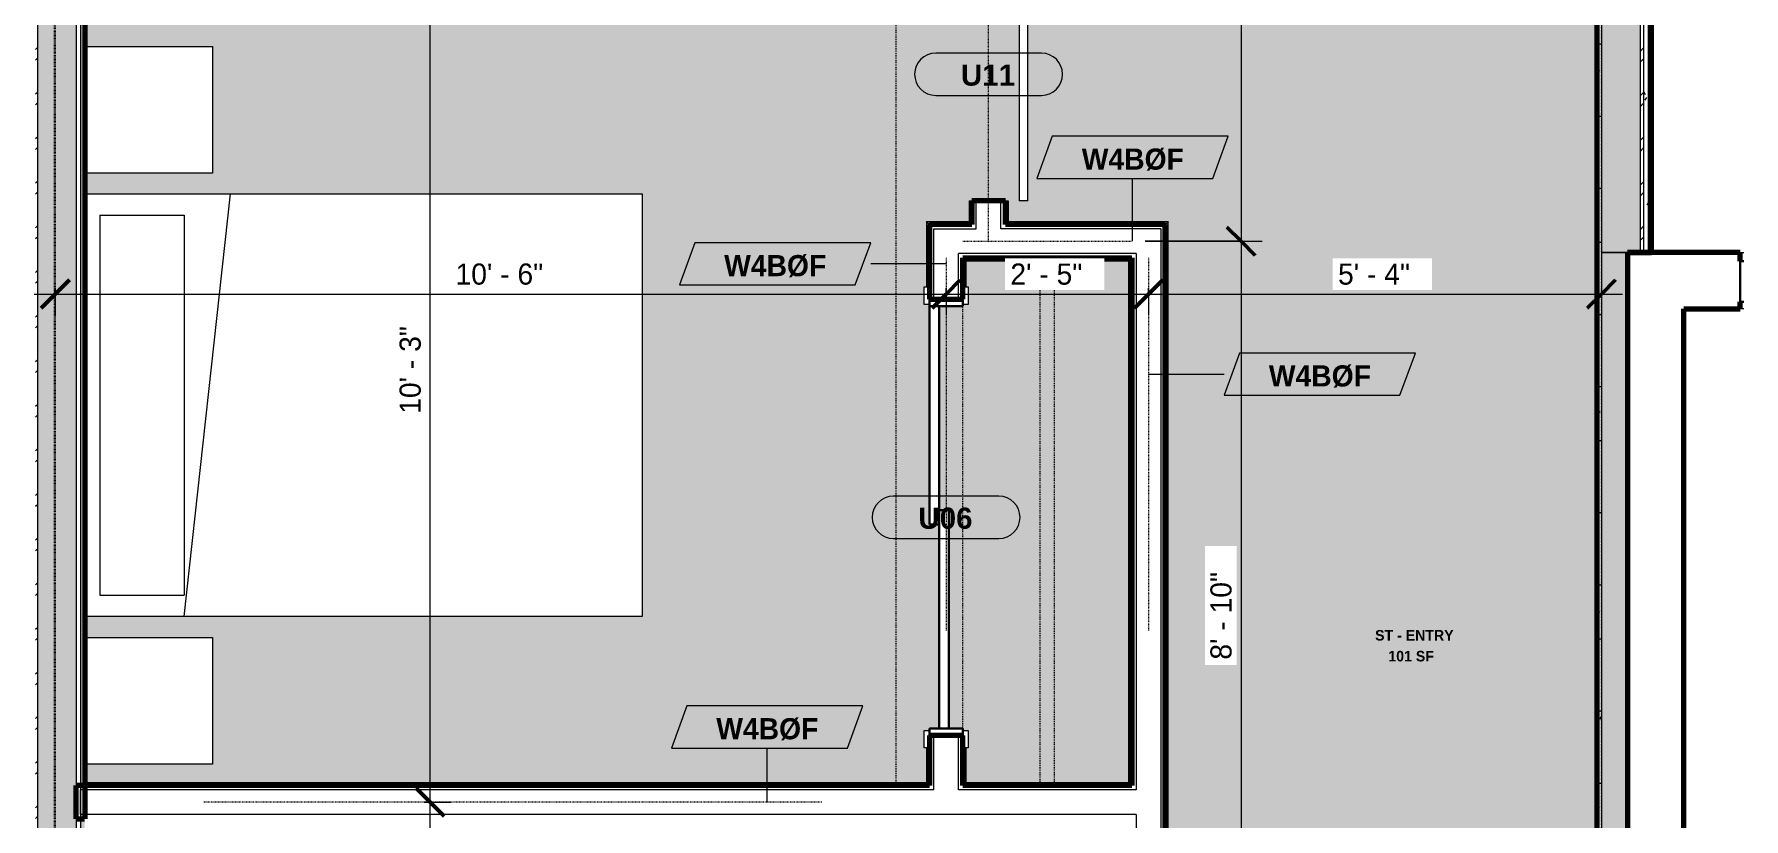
# Model space of a CAD drawing. Header units: inches. Extents: x -3857 to -1458, y -18 to 10849.
# Drawn here: x -3350.5 to -3107.7, y 10181.2 to 10292.6 of the extents above; entities that cross this region are included whole.
import ezdxf

# ---------------------------------------------------------------- set-up
doc = ezdxf.new("R2010")
doc.units = ezdxf.units.IN
doc.header["$MEASUREMENT"] = 0
doc.linetypes.add('Dash', pattern=[0.25, 0.125, -0.125])
doc.linetypes.add('Dash 3_32_', pattern=[0.1875, 0.09375, -0.09375])
for name, color, linetype, lineweight in [('0-5', 250, 'Continuous', 18), ('0-6', 130, 'Continuous', 5), ('A-ANNO-DIMS', 211, 'Continuous', 9), ('A-ANNO-DIMS-32', 211, 'Continuous', 9), ('A-AREA-IDEN', 2, 'Continuous', 9), ('A-DETL-1', 90, 'Dash 3_32_', 18), ('A-DOOR', 31, 'Continuous', 18), ('A-DOOR-3', 31, 'Continuous', 9), ('A-DOOR-4', 31, 'Continuous', 30), ('A-DOOR-5', 31, 'Continuous', 70), ('A-DOOR-FRAM-2', 10, 'Continuous', 30), ('A-DOOR-FRAM-3', 31, 'Continuous', 30), ('A-DOOR-IDEN', 31, 'Continuous', 9), ('A-WALL', 113, 'Continuous', 18), ('A-WALL-1', 113, 'Continuous', 70), ('A-WALL-3', 7, 'Continuous', 70), ('A-WALL-4', 250, 'Continuous', 18), ('A-WALL-IDEN', 211, 'Continuous', 9), ('A-WALL-PATT-1', 50, 'Continuous', 9), ('A-WALL-PATT-2', 8, 'Continuous', 9), ('A-WALL-PATT-3', 253, 'Continuous', 9), ('I-FURN', 30, 'Continuous', 9), ('I-FURN-HDLN', 30, 'Dash', 9), ('I-WALL-2', 7, 'Continuous', 70), ('Q-CASE', 31, 'Continuous', 9), ('Q-CASE-HDLN', 31, 'Dash', 9)]:
    doc.layers.add(name, color=color, linetype=linetype, lineweight=lineweight)
doc.layers.add('A-AREA-PATT-1', color=255, linetype='Continuous', lineweight=9, transparency=1)
doc.styles.add('Arial_B', font='arialbd.ttf', dxfattribs={"height": 3})
doc.styles.add('Century Gothic', font='ufonts.com_century-gothic.ttf', dxfattribs={"height": 3})
doc.styles.add('Century Gothic_B', font='GOTHICB.TTF', dxfattribs={"height": 3})
doc.styles.add('Century Gothic_B_1', font='GOTHICB.TTF', dxfattribs={"height": 1.5})
doc.dimstyles.new('OD_1__HACK', dxfattribs={"dimscale": 12, "dimtxt": 3.132505, "dimasz": 0.333333, "dimexe": 0.25, "dimexo": 0.166667, "dimgap": 0.041667, "dimtad": 1, "dimdec": 0, "dimzin": 3, "dimdsep": 46, "dimlunit": 4, "dimtxsty": 'Century Gothic', "dimblk1": 'OBLIQUE', "dimblk2": 'OBLIQUE', "dimsah": 1, "dimcen": 0.09, "dimdle": 0.25, "dimazin": 0, "dimtfac": 1, "dimtdec": 4, "dimtix": 1, "dimtmove": 0, "dimatfit": 3, "dimfxl": 1, "dimtvp": 1, "dimtfill": 1, "dimfrac": 2, "dimtolj": 1, "dimtzin": 0, "dimarcsym": 2})
pattern_1 = [(0, (0, 0), (10.24, 2.56), [0.422, -7.258, 0.422, -7.258, -40.96]), (0, (0, 0), (10.24, 2.56), [-15.36, 0.422, -14.938, 0.422, -7.258, -17.92]), (0, (0, 0), (10.24, 2.56), [-38.4, 0.422, -4.698, 0.422, -12.378]), (120, (3.84, 1.28), (-7.33702503, 7.58810013), [0.422, -7.258, 0.422, -7.258, -40.96]), (120, (3.84, 1.28), (-7.33702503, 7.58810013), [-15.36, 0.422, -14.938, 0.422, -7.258, -17.92]), (120, (3.84, 1.28), (-7.33702503, 7.58810013), [-38.4, 0.422, -4.698, 0.422, -12.378]), (240, (5.12, 6.4), (-2.90297497, -10.14810013), [0.422, -7.258, 0.422, -7.258, -40.96]), (240, (5.12, 6.4), (-2.90297497, -10.14810013), [-15.36, 0.422, -14.938, 0.422, -7.258, -17.92]), (240, (5.12, 6.4), (-2.90297497, -10.14810013), [-38.4, 0.422, -4.698, 0.422, -12.378])]
pattern_2 = [(161.57, (0.16, 0.16), (-1.279773737, -0.000426766), [0, -9.107, 1.011, 0]), (18.43, (-0.16, 0.16), (-1.279773737, 0.000426766), [0, -9.107, 1.011, 0]), (108.43, (0.16, 0.16), (0.639452382, -3.199964008), [3.035, -7.083]), (71.57, (-0.16, 0.16), (0.639452382, 3.199964008), [3.035, -7.083])]
pattern_3 = [(45, (0, 0), (-3.1678384, 3.1678384), []), (45, (0, 4.8), (-3.1678384, 3.1678384), [])]

# ---------------------------------------------------------------- blocks, each defined once
blk = doc.blocks.new('CTR - 1st Phase - Common Walls_rvt-3-1ST FLOOR - STUDIO B - ADA TYPE B')
at = {"layer": 'A-WALL-PATT-1'}
h = blk.add_hatch(dxfattribs=at)
h.set_pattern_fill('FP_1', color=256, style=0, pattern_type=2)
h.set_pattern_definition(pattern_1)
h.paths.add_polyline_path([(-2708.91, 10261.59), (-2708.91, 10381.16), (-2709.41, 10381.16), (-2709.41, 10261.59)], flags=0)
h = blk.add_hatch(dxfattribs=at)
h.set_pattern_fill('FP_1', color=256, style=0, pattern_type=2)
h.set_pattern_definition(pattern_1)
h.paths.add_polyline_path([(-2709.41, 10261.59), (-2709.41, 10380.66), (-2710.04, 10380.66), (-2710.04, 10261.59)], flags=0)
h = blk.add_hatch(dxfattribs=at)
h.set_pattern_fill('FP_1', color=256, style=0, pattern_type=2)
h.set_pattern_definition(pattern_1)
h.paths.add_polyline_path([(-2716.04, 10261.59), (-2716.04, 10374.04), (-2716.66, 10374.04), (-2716.66, 10261.59)], flags=0)
h = blk.add_hatch(dxfattribs=at)
h.set_pattern_fill('FP_1', color=256, style=0, pattern_type=2)
h.set_pattern_definition(pattern_1)
h.paths.add_polyline_path([(-2931.79, 10018.09), (-2931.27, 10018.09), (-2931.27, 10052.53), (-2931.9, 10052.53), (-2931.9, 10018.09)], flags=0)
h.paths.add_polyline_path([(-2931.27, 10059.78), (-2931.27, 10114.28), (-2931.38, 10114.28), (-2931.38, 10144.16), (-2931.27, 10144.16), (-2931.27, 10156.16), (-2931.38, 10156.16), (-2931.38, 10181.16), (-2931.27, 10181.16), (-2931.27, 10181.79), (-2931.9, 10181.79), (-2931.9, 10059.78)], flags=0)
h.paths.add_polyline_path([(-2931.9, 10185.29), (-2931.27, 10185.29), (-2931.27, 10373.41), (-2931.9, 10373.41), (-2931.9, 10190.13)], flags=0)
h = blk.add_hatch(dxfattribs=at)
h.set_pattern_fill('FP_1', color=256, style=0, pattern_type=2)
h.set_pattern_definition(pattern_1)
h.paths.add_polyline_path([(-2716.66, 10017.09), (-2716.04, 10017.09), (-2716.04, 10261.59), (-2716.66, 10261.59), (-2716.66, 10017.26)], flags=0)
at = {"layer": 'A-WALL-PATT-2'}
h = blk.add_hatch(dxfattribs=at)
h.set_pattern_fill('FP_2', color=256, style=0, pattern_type=2)
h.set_pattern_definition(pattern_3)
h.paths.add_polyline_path([(-2710.04, 10261.59), (-2710.04, 10380.04), (-2710.54, 10380.04), (-2710.54, 10261.59)], flags=0)
h = blk.add_hatch(dxfattribs=at)
h.set_pattern_fill('FP_2', color=256, style=0, pattern_type=2)
h.set_pattern_definition(pattern_3)
h.paths.add_polyline_path([(-2938.02, 10018.09), (-2938.02, 10374.04), (-2938.34, 10374.03), (-2938.34, 10018.09)], flags=0)
at = {"layer": 'A-WALL-PATT-3'}
h = blk.add_hatch(dxfattribs=at)
h.set_pattern_fill('FP_3', color=256, style=0, pattern_type=2)
h.set_pattern_definition(pattern_2)
h.paths.add_polyline_path([(-2710.54, 10261.59), (-2710.54, 10379.54), (-2716.04, 10379.54), (-2716.04, 10261.59), (-2712.29, 10261.59)], flags=0)
h = blk.add_hatch(dxfattribs=at)
h.set_pattern_fill('FP_3', color=256, style=0, pattern_type=2)
h.set_pattern_definition(pattern_2)
h.paths.add_polyline_path([(-2932.52, 10018.09), (-2932.52, 10374.04), (-2938.02, 10374.04), (-2938.02, 10018.09)], flags=0)
h = blk.add_hatch(dxfattribs=at)
h.set_pattern_fill('FP_3', color=256, style=0, pattern_type=2)
h.set_pattern_definition(pattern_2)
h.paths.add_polyline_path([(-2712.54, 10017.09), (-2712.54, 10261.59), (-2716.04, 10261.59), (-2716.04, 10017.09), (-2713.13, 10017.09)], flags=0)
at = {"layer": 'A-WALL-3'}
for p, q in [((-2716.66, 10261.59), (-2716.66, 10017.09)), ((-2712.29, 10017.09), (-2712.29, 10261.59))]:
    blk.add_line(p, q, dxfattribs=at)
at = {"layer": 'A-WALL-4'}
for p, q in [((-2710.54, 10379.54), (-2710.54, 10261.59)), ((-2710.04, 10380.04), (-2710.04, 10261.59)), ((-2709.41, 10380.66), (-2709.41, 10261.59)), ((-2716.04, 10374.04), (-2716.04, 10261.59)), ((-2938.02, 10018.09), (-2938.02, 10373.41)), ((-2932.52, 10018.09), (-2932.52, 10373.41)), ((-2931.9, 10018.09), (-2931.9, 10373.41)), ((-2716.04, 10261.59), (-2712.54, 10261.59)), ((-2712.54, 10261.59), (-2716.04, 10261.59)), ((-2716.04, 10261.59), (-2716.04, 10017.09)), ((-2712.54, 10261.59), (-2712.29, 10261.59)), ((-2712.29, 10261.59), (-2712.54, 10261.59)), ((-2712.54, 10261.59), (-2712.54, 10017.09))]:
    blk.add_line(p, q, dxfattribs=at)
at = {"layer": 'I-WALL-2'}
for p, q in [((-2708.91, 10261.59), (-2708.91, 10381.16)), ((-2931.27, 10181.16), (-2931.27, 10373.41)), ((-2716.66, 10373.41), (-2716.66, 10261.59)), ((-2712.29, 10261.59), (-2708.91, 10261.59))]:
    blk.add_line(p, q, dxfattribs=at)
blk = doc.blocks.new('HOLLOW METAL - STAIR DOOR 3-0 x 7-0-2453423-1ST FLOOR - STUDIO B - ADA TYPE B')
at = {"layer": 'A-DOOR-FRAM-2'}
for p, q in [((20, 3.25), (19.49, 3.25)), ((20, -2.5), (20, 3.25)), ((19.49, -2.5), (20, -2.5))]:
    blk.add_line(p, q, dxfattribs=at)
blk = doc.blocks.new('CTR - 1st Phase -Stairs _ Elevators_rvt-1-1ST FLOOR - STUDIO B - ADA TYPE B')
at = {"layer": 'A-WALL-3'}
for p, q in [((-2696.32, 10261.59), (-2712.32, 10261.59)), ((-2712.32, 10261.59), (-2712.32, 10253.59)), ((-2696.32, 10260.34), (-2696.32, 10261.59)), ((-2696.32, 10253.59), (-2696.32, 10254.59)), ((-2712.32, 10253.59), (-2712.32, 10013.59)), ((-2704.32, 10021.59), (-2704.32, 10253.59)), ((-2704.32, 10253.59), (-2696.32, 10253.59))]:
    blk.add_line(p, q, dxfattribs=at)
at = {"layer": 'A-WALL-4'}
for p, q in [((-2696.32, 10261.59), (-2695.81, 10261.59)), ((-2695.81, 10253.59), (-2696.32, 10253.59))]:
    blk.add_line(p, q, dxfattribs=at)
at = {"layer": '0-5', "rotation": 180}
blk.add_blockref('HOLLOW METAL - STAIR DOOR 3-0 x 7-0-2453423-1ST FLOOR - STUDIO B - ADA TYPE B', (-2676.32, 10257.84), dxfattribs=at)
blk = doc.blocks.new('Basic Wall _ INT - W4BØF - _5_8 GYP - 2X4 WOOD_BATT_ - 5_8 GYP_ - ___-2701714-1ST FLOOR - STUDIO B - ADA TYPE B')
at = {"layer": 'A-WALL'}
for p, q in [((-2800.53, 10304.91), (-2800.53, 10355.41)), ((-2800.24, 10355.41), (-2800.24, 10304.91)), ((-2800.61, 10304.91), (-2800.65, 10304.91)), ((-2800.53, 10304.91), (-2800.61, 10304.91)), ((-2800.24, 10304.91), (-2800.53, 10304.91)), ((-2800.65, 10268.91), (-2800.61, 10268.91)), ((-2800.61, 10268.91), (-2800.53, 10268.91)), ((-2800.53, 10265.57), (-2800.53, 10268.91)), ((-2800.53, 10268.91), (-2800.24, 10268.91)), ((-2800.24, 10268.91), (-2800.24, 10265.98))]:
    blk.add_line(p, q, dxfattribs=at)
blk = doc.blocks.new('Basic Wall _ INT - W4BØF - _5_8 GYP - 2X4 WOOD_BATT_ - 5_8 GYP_ - ___-2701713-1ST FLOOR - STUDIO B - ADA TYPE B')
at = {"layer": 'A-WALL'}
for p, q in [((-2805.81, 10356.04), (-2805.53, 10356.04)), ((-2805.81, 10356.04), (-2805.81, 10309.45)), ((-2805.53, 10356.04), (-2805.53, 10309.04)), ((-2805.53, 10356.04), (-2805.44, 10356.04)), ((-2805.44, 10356.04), (-2805.4, 10356.04)), ((-2805.81, 10268.91), (-2805.53, 10268.91)), ((-2805.81, 10268.91), (-2805.81, 10265.98)), ((-2805.53, 10268.91), (-2805.53, 10265.57)), ((-2805.53, 10268.91), (-2805.44, 10268.91)), ((-2805.44, 10268.91), (-2805.4, 10268.91))]:
    blk.add_line(p, q, dxfattribs=at)
blk = doc.blocks.new('Basic Wall _ INT - W4BØF - _5_8 GYP - 2X4 WOOD_BATT_ - 5_8 GYP_ - ___-2701718-1ST FLOOR - STUDIO B - ADA TYPE B')
at = {"layer": 'A-WALL'}
for p, q in [((-2811.85, 10265.98), (-2811.85, 10256.73)), ((-2811.56, 10265.69), (-2811.56, 10256.73)), ((-2811.85, 10191.23), (-2811.85, 10186.33)), ((-2811.56, 10191.23), (-2811.56, 10185.91))]:
    blk.add_line(p, q, dxfattribs=at)
at = {"layer": 'A-WALL', "flags": 128}
for points in [[(-2811.85, 10265.98), (-2811.73, 10265.86), (-2811.64, 10265.77), (-2811.58, 10265.71), (-2811.56, 10265.69)], [(-2811.56, 10265.69), (-2811.56, 10265.69), (-2811.55, 10265.68), (-2811.54, 10265.67), (-2811.52, 10265.65), (-2811.5, 10265.63), (-2811.48, 10265.61)]]:
    blk.add_lwpolyline(points, dxfattribs=at)
blk = doc.blocks.new('Basic Wall _ INT - W4BØF - _5_8 GYP - 2X4 WOOD_BATT_ - 5_8 GYP_ - ___-2701717-1ST FLOOR - STUDIO B - ADA TYPE B')
at = {"layer": 'A-WALL'}
for p, q in [((-2806.56, 10256.73), (-2806.56, 10260.69)), ((-2806.27, 10260.41), (-2806.27, 10256.73)), ((-2806.56, 10185.91), (-2806.56, 10191.23)), ((-2806.27, 10191.23), (-2806.27, 10186.33))]:
    blk.add_line(p, q, dxfattribs=at)
at = {"layer": 'A-WALL', "flags": 128}
for points in [[(-2806.64, 10260.78), (-2806.62, 10260.75), (-2806.6, 10260.74), (-2806.59, 10260.72), (-2806.57, 10260.7), (-2806.57, 10260.7), (-2806.56, 10260.69)], [(-2806.56, 10260.69), (-2806.54, 10260.67), (-2806.49, 10260.62), (-2806.39, 10260.52), (-2806.27, 10260.41)]]:
    blk.add_lwpolyline(points, dxfattribs=at)
blk = doc.blocks.new('SLIDING - FLUSH - 5-0 x 6-8-3203586-1ST FLOOR - STUDIO B - ADA TYPE B')
at = {"layer": 'A-DOOR-3'}
for p, q in [((-32.75, 3.25), (-30.25, 3.25)), ((-32.75, 2.5), (-32.75, 3.25)), ((-30.25, 2.5), (-32.75, 2.5)), ((-30.25, 3.25), (-30.25, 2.5)), ((30.25, 3.25), (32.75, 3.25)), ((30.25, 2.5), (30.25, 3.25)), ((32.75, 2.5), (30.25, 2.5)), ((32.75, 3.25), (32.75, 2.5)), ((-32.75, -2.25), (-30.25, -2.25)), ((-32.75, -3), (-32.75, -2.25)), ((-30.25, -2.25), (-30.25, -3)), ((30.25, -2.25), (32.75, -2.25)), ((30.25, -3), (30.25, -2.25)), ((32.75, -2.25), (32.75, -3)), ((-30.25, -3), (-32.75, -3)), ((32.75, -3), (30.25, -3))]:
    blk.add_line(p, q, dxfattribs=at)
at = {"layer": 'A-DOOR-4'}
for p, q in [((-1, -0.88), (-1, 0.5)), ((-1, 0.5), (30, 0.5)), ((30, 0.5), (30, -0.88)), ((-30, -2.25), (-30, -0.88)), ((-30, -0.88), (1, -0.88)), ((1, -2.25), (-30, -2.25)), ((30, -0.88), (-1, -0.88)), ((1, -0.88), (1, -2.25))]:
    blk.add_line(p, q, dxfattribs=at)
at = {"layer": 'A-DOOR-FRAM-3'}
for p, q in [((-31, -2.25), (-31, 2.5)), ((-31, 2.5), (-30, 2.5)), ((-30, 2.5), (-30, -2.25)), ((30, 2.5), (31, 2.5)), ((30, -2.25), (30, 2.5)), ((31, 2.5), (31, -2.25)), ((-30, -2.25), (-31, -2.25)), ((31, -2.25), (30, -2.25))]:
    blk.add_line(p, q, dxfattribs=at)
blk = doc.blocks.new('Basic Wall _ INT - W4BØF - _5_8 GYP - 2X4 WOOD_BATT_ - 5_8 GYP_ - ___-2701720-1ST FLOOR - STUDIO B - ADA TYPE B')
at = {"layer": 'A-WALL'}
for p, q in [((-2931.27, 10186.33), (-2811.85, 10186.33)), ((-2811.44, 10186.04), (-2931.27, 10186.04)), ((-2782.69, 10186.04), (-2806.69, 10186.04)), ((-2806.27, 10186.33), (-2783.1, 10186.33))]:
    blk.add_line(p, q, dxfattribs=at)
blk = doc.blocks.new('Basic Wall _ INT - W4BØF - _5_8 GYP - 2X4 WOOD_BATT_ - 5_8 GYP_ - ___-2701722-1ST FLOOR - STUDIO B - ADA TYPE B')
at = {"layer": 'A-WALL'}
for p, q in [((-2777.81, 10157.16), (-2777.81, 10265.69)), ((-2777.52, 10157.16), (-2777.52, 10265.98)), ((-2777.89, 10157.16), (-2777.94, 10157.16)), ((-2777.81, 10157.16), (-2777.89, 10157.16)), ((-2777.52, 10157.16), (-2777.81, 10157.16))]:
    blk.add_line(p, q, dxfattribs=at)
at = {"layer": 'A-WALL', "flags": 128}
for points in [[(-2777.89, 10265.61), (-2777.87, 10265.63), (-2777.85, 10265.65), (-2777.84, 10265.67), (-2777.82, 10265.68), (-2777.82, 10265.69), (-2777.81, 10265.69)], [(-2777.81, 10265.69), (-2777.79, 10265.71), (-2777.74, 10265.77), (-2777.64, 10265.86), (-2777.52, 10265.98)]]:
    blk.add_lwpolyline(points, dxfattribs=at)
blk = doc.blocks.new('Basic Wall _ INT - W4BØF - _5_8 GYP - 2X4 WOOD_BATT_ - 5_8 GYP_ - ___-2701721-1ST FLOOR - STUDIO B - ADA TYPE B')
at = {"layer": 'A-WALL'}
for p, q in [((-2783.1, 10186.33), (-2783.1, 10260.41)), ((-2782.81, 10260.69), (-2782.81, 10185.91))]:
    blk.add_line(p, q, dxfattribs=at)
at = {"layer": 'A-WALL', "flags": 128}
for points in [[(-2783.1, 10260.41), (-2782.98, 10260.52), (-2782.89, 10260.62), (-2782.83, 10260.67), (-2782.81, 10260.69)], [(-2782.81, 10260.69), (-2782.81, 10260.7), (-2782.8, 10260.7), (-2782.79, 10260.72), (-2782.77, 10260.74), (-2782.75, 10260.75), (-2782.73, 10260.78)]]:
    blk.add_lwpolyline(points, dxfattribs=at)
blk = doc.blocks.new('Basic Wall _ INT - W4BØF - _5_8 GYP - 2X4 WOOD_BATT_ - 5_8 GYP_ - ___-2701724-1ST FLOOR - STUDIO B - ADA TYPE B')
at = {"layer": 'A-WALL'}
for p, q in [((-2806.56, 10260.69), (-2782.81, 10260.69)), ((-2806.27, 10260.41), (-2783.1, 10260.41))]:
    blk.add_line(p, q, dxfattribs=at)
at = {"layer": 'A-WALL', "flags": 128}
for points in [[(-2806.56, 10260.69), (-2806.57, 10260.7), (-2806.57, 10260.7), (-2806.59, 10260.72), (-2806.6, 10260.74), (-2806.62, 10260.75), (-2806.64, 10260.78)], [(-2806.27, 10260.41), (-2806.39, 10260.52), (-2806.49, 10260.62), (-2806.54, 10260.67), (-2806.56, 10260.69)], [(-2782.81, 10260.69), (-2782.83, 10260.67), (-2782.89, 10260.62), (-2782.98, 10260.52), (-2783.1, 10260.41)], [(-2782.73, 10260.78), (-2782.75, 10260.75), (-2782.77, 10260.74), (-2782.79, 10260.72), (-2782.8, 10260.7), (-2782.81, 10260.7), (-2782.81, 10260.69)]]:
    blk.add_lwpolyline(points, dxfattribs=at)
blk = doc.blocks.new('Basic Wall _ INT - W4BØF - _5_8 GYP - 2X4 WOOD_BATT_ - 5_8 GYP_ - ___-2701723-1ST FLOOR - STUDIO B - ADA TYPE B')
at = {"layer": 'A-WALL'}
for p, q in [((-2811.85, 10265.98), (-2805.81, 10265.98)), ((-2805.4, 10265.69), (-2811.56, 10265.69)), ((-2777.81, 10265.69), (-2800.65, 10265.69)), ((-2800.24, 10265.98), (-2777.52, 10265.98))]:
    blk.add_line(p, q, dxfattribs=at)
at = {"layer": 'A-WALL', "flags": 128}
for points in [[(-2811.56, 10265.69), (-2811.58, 10265.71), (-2811.64, 10265.77), (-2811.73, 10265.86), (-2811.85, 10265.98)], [(-2811.48, 10265.61), (-2811.5, 10265.63), (-2811.52, 10265.65), (-2811.54, 10265.67), (-2811.55, 10265.68), (-2811.56, 10265.69), (-2811.56, 10265.69)], [(-2777.81, 10265.69), (-2777.82, 10265.69), (-2777.82, 10265.68), (-2777.84, 10265.67), (-2777.85, 10265.65), (-2777.87, 10265.63), (-2777.89, 10265.61)], [(-2777.52, 10265.98), (-2777.64, 10265.86), (-2777.74, 10265.77), (-2777.79, 10265.71), (-2777.81, 10265.69)]]:
    blk.add_lwpolyline(points, dxfattribs=at)
blk = doc.blocks.new('BARN - FLUSH - 3-0 x 7-0 BARN DOOR-3238941-1ST FLOOR - STUDIO B - ADA TYPE B')
at = {"layer": 'A-DOOR'}
for p, q in [((18, 5.57), (-60, 5.57)), ((-60, 4.95), (-60, 5.57)), ((-60, 4.32), (-60, 4.95)), ((-56, 6), (-54.5, 6)), ((-56, 6), (-56, 5.67)), ((-56, 5.67), (-54.5, 5.67)), ((-54.5, 5.67), (-54.5, 6)), ((-23.5, 6), (-22, 6)), ((-23.5, 5.67), (-23.5, 6)), ((-23.5, 5.67), (-22, 5.67)), ((-22, 6), (-22, 5.67)), ((18, 5.57), (18, 4.95)), ((18, 4.95), (18, 4.32)), ((-60, 4.32), (18, 4.32)), ((-52, 4.07), (-26, 4.07))]:
    blk.add_line(p, q, dxfattribs=at)
at = {"layer": 'A-DOOR-5'}
for p, q in [((-57, 5.82), (-56, 5.82)), ((-57, 5.57), (-57, 5.82)), ((-54.5, 5.82), (-23.5, 5.82)), ((-22, 5.82), (-21, 5.82)), ((-21, 5.82), (-21, 5.57)), ((-57, 4.07), (-57, 4.32)), ((-52, 4.07), (-57, 4.07)), ((-52, 4.33), (-52, 4.07)), ((-26, 4.07), (-26, 4.32)), ((-21, 4.07), (-26, 4.07)), ((-21, 4.32), (-21, 4.07))]:
    blk.add_line(p, q, dxfattribs=at)
blk = doc.blocks.new('OD_CW_Closet - OD_CW_Closet-2480202-1ST FLOOR - STUDIO B - ADA TYPE B')
at = {"layer": 'Q-CASE-HDLN'}
for p, q in [((0.74, -24), (0.74, 0)), ((0.74, 0), (75.64, 0)), ((75.64, 0), (75.64, -24)), ((0.74, -11), (75.64, -11)), ((0.74, -13), (75.64, -13)), ((75.64, -24), (0.74, -24))]:
    blk.add_line(p, q, dxfattribs=at)
blk = doc.blocks.new('Bed-Standard - Queen 60_ x 79_-1433484-1ST FLOOR - STUDIO B - ADA TYPE B')
at = {"layer": 'I-FURN'}
for p, q in [((-19.31, 41.3), (40.69, 41.3)), ((-19.31, -37.7), (-19.31, 41.3)), ((40.69, 41.3), (40.69, -37.7)), ((40.69, -23.7), (-19.31, -17.13)), ((-16.31, -23.7), (37.69, -23.7)), ((-16.31, -35.7), (-16.31, -23.7)), ((37.69, -35.7), (37.69, -23.7)), ((-16.31, -35.7), (37.69, -35.7)), ((40.69, -37.7), (-19.31, -37.7))]:
    blk.add_line(p, q, dxfattribs=at)
at = {"layer": 'I-FURN-HDLN'}
for p, q in [((-55.31, 77.3), (64.69, 77.3)), ((-55.31, 9.32), (-55.31, 77.3))]:
    blk.add_line(p, q, dxfattribs=at)
blk = doc.blocks.new('Table-Night Stand - 18_ x 18_ x 24_-1372838-1ST FLOOR - STUDIO B - ADA TYPE B')
at = {"layer": 'I-FURN'}
for p, q in [((0.15, 0), (18.15, 0)), ((0.15, -18), (0.15, 0)), ((18.15, 0), (18.15, -18)), ((18.15, -18), (0.15, -18))]:
    blk.add_line(p, q, dxfattribs=at)
blk = doc.blocks.new('DIMBLOCK43-1ST FLOOR - STUDIO B - ADA TYPE B')
at = {"layer": 'A-ANNO-DIMS-32'}
for p, q in [((-3179.12, 10359.04), (-3179.12, 10263.19)), ((-3178.3, 10356.04), (-3182.12, 10356.04)), ((-3179.12, 10356.04), (-3178.3, 10356.04)), ((-3192.74, 10263.19), (-3176.12, 10263.19)), ((-3179.12, 10263.19), (-3192.74, 10263.19))]:
    blk.add_line(p, q, dxfattribs=at)
at = {"layer": 'A-ANNO-DIMS-32', "lineweight": 50}
for p, q in [((-3179.12, 10356.04), (-3181.12, 10358.04)), ((-3179.12, 10356.04), (-3177.12, 10354.04)), ((-3179.12, 10263.19), (-3181.12, 10265.19)), ((-3179.12, 10263.19), (-3177.12, 10261.19))]:
    blk.add_line(p, q, dxfattribs=at)
at = {"layer": 'A-ANNO-DIMS-32', "color": 0, "insert": (-3183.47, 10304.37), "char_height": 3, "width": 12.5897, "attachment_point": 1, "rotation": 90, "line_spacing_factor": 0.984502, "style": 'Century Gothic', "bg_fill": 3, "box_fill_scale": 1.25, "bg_fill_color": 256, "bg_fill_true_color": 13158600, "bg_fill_transparency": 0}
blk.add_mtext('7\' - 9"', dxfattribs=at)
blk = doc.blocks.new('_Oblique')
at = {"color": 0, "linetype": 'ByBlock', "lineweight": -2}
blk.add_line((-0.5, -0.5), (0.5, 0.5), dxfattribs=at)
blk = doc.blocks.new('DIMBLOCK44-1ST FLOOR - STUDIO B - ADA TYPE B')
at = {"layer": 'A-ANNO-DIMS-32', "lineweight": 50}
for p, q in [((-3179.12, 10263.19), (-3181.12, 10265.19)), ((-3179.12, 10263.19), (-3177.12, 10261.19)), ((-3179.12, 10157.16), (-3181.12, 10159.16)), ((-3179.12, 10157.16), (-3177.12, 10155.16))]:
    blk.add_line(p, q, dxfattribs=at)
at = {"layer": 'A-ANNO-DIMS-32'}
for p, q in [((-3192.74, 10263.19), (-3176.12, 10263.19)), ((-3179.12, 10263.19), (-3192.74, 10263.19)), ((-3179.12, 10263.19), (-3179.12, 10157.16)), ((-3196.24, 10157.16), (-3176.12, 10157.16)), ((-3179.12, 10157.16), (-3196.24, 10157.16))]:
    blk.add_line(p, q, dxfattribs=at)
at = {"layer": 'A-ANNO-DIMS-32', "color": 0, "insert": (-3183.47, 10203.77), "char_height": 3, "width": 15.394, "attachment_point": 1, "rotation": 90, "line_spacing_factor": 0.984502, "style": 'Century Gothic', "bg_fill": 3, "box_fill_scale": 1.25, "bg_fill_color": 256, "bg_fill_true_color": 13158600, "bg_fill_transparency": 0}
blk.add_mtext('8\' - 10"', dxfattribs=at)
blk = doc.blocks.new('DIMBLOCK55-1ST FLOOR - STUDIO B - ADA TYPE B')
at = {"layer": 'A-ANNO-DIMS-32', "lineweight": 50}
for p, q in [((-3294.24, 10183.54), (-3296.24, 10185.54)), ((-3294.24, 10183.54), (-3292.24, 10181.54)), ((-3294.24, 10157.16), (-3296.24, 10159.16)), ((-3294.24, 10157.16), (-3292.24, 10155.16))]:
    blk.add_line(p, q, dxfattribs=at)
at = {"layer": 'A-ANNO-DIMS-32'}
for p, q in [((-3295.07, 10183.54), (-3291.24, 10183.54)), ((-3294.24, 10183.54), (-3295.07, 10183.54)), ((-3294.24, 10157.16), (-3294.24, 10183.54)), ((-3295.07, 10157.16), (-3291.24, 10157.16)), ((-3294.24, 10157.16), (-3295.07, 10157.16))]:
    blk.add_line(p, q, dxfattribs=at)
at = {"layer": 'A-ANNO-DIMS-32', "color": 0, "insert": (-3298.58, 10165.11), "char_height": 3, "width": 12.5897, "attachment_point": 1, "rotation": 90, "line_spacing_factor": 0.984502, "style": 'Century Gothic', "bg_fill": 3, "box_fill_scale": 1.25, "bg_fill_color": 256, "bg_fill_true_color": 13158600, "bg_fill_transparency": 0}
blk.add_mtext('2\' - 2"', dxfattribs=at)
blk = doc.blocks.new('DIMBLOCK56-1ST FLOOR - STUDIO B - ADA TYPE B')
at = {"layer": 'A-ANNO-DIMS-32', "lineweight": 50}
for p, q in [((-3294.24, 10306.66), (-3296.24, 10308.66)), ((-3294.24, 10306.66), (-3292.24, 10304.66)), ((-3294.24, 10183.54), (-3296.24, 10185.54)), ((-3294.24, 10183.54), (-3292.24, 10181.54))]:
    blk.add_line(p, q, dxfattribs=at)
at = {"layer": 'A-ANNO-DIMS-32'}
for p, q in [((-3295.07, 10306.66), (-3291.24, 10306.66)), ((-3294.24, 10306.66), (-3295.07, 10306.66)), ((-3294.24, 10183.54), (-3294.24, 10306.66)), ((-3295.07, 10183.54), (-3291.24, 10183.54)), ((-3294.24, 10183.54), (-3295.07, 10183.54))]:
    blk.add_line(p, q, dxfattribs=at)
at = {"layer": 'A-ANNO-DIMS-32', "color": 0, "insert": (-3298.58, 10238.69), "char_height": 3, "width": 15.394, "attachment_point": 1, "rotation": 90, "line_spacing_factor": 0.984502, "style": 'Century Gothic', "bg_fill": 3, "box_fill_scale": 1.25, "bg_fill_color": 256, "bg_fill_true_color": 13158600, "bg_fill_transparency": 0}
blk.add_mtext('10\' - 3"', dxfattribs=at)
blk = doc.blocks.new('DIMBLOCK59-1ST FLOOR - STUDIO B - ADA TYPE B')
at = {"layer": 'A-ANNO-DIMS-32', "lineweight": 50}
for p, q in [((-3347.46, 10255.69), (-3345.46, 10257.69)), ((-3220.99, 10255.69), (-3218.99, 10257.69)), ((-3347.46, 10255.69), (-3349.46, 10253.69)), ((-3220.99, 10255.69), (-3222.99, 10253.69))]:
    blk.add_line(p, q, dxfattribs=at)
at = {"layer": 'A-ANNO-DIMS-32'}
for p, q in [((-3350.46, 10255.69), (-3220.99, 10255.69)), ((-3347.46, 10256.52), (-3347.46, 10252.69)), ((-3347.46, 10255.69), (-3347.46, 10256.52)), ((-3220.99, 10256.52), (-3220.99, 10252.69)), ((-3220.99, 10255.69), (-3220.99, 10256.52))]:
    blk.add_line(p, q, dxfattribs=at)
at = {"layer": 'A-ANNO-DIMS-32', "color": 0, "insert": (-3290.64, 10260.03), "char_height": 3, "width": 15.394, "attachment_point": 1, "line_spacing_factor": 0.984502, "style": 'Century Gothic', "bg_fill": 3, "box_fill_scale": 1.25, "bg_fill_color": 256, "bg_fill_true_color": 13158600, "bg_fill_transparency": 0}
blk.add_mtext('10\' - 6"', dxfattribs=at)
blk = doc.blocks.new('DIMBLOCK60-1ST FLOOR - STUDIO B - ADA TYPE B')
at = {"layer": 'A-ANNO-DIMS-32', "lineweight": 50}
for p, q in [((-3220.99, 10255.69), (-3218.99, 10257.69)), ((-3192.24, 10255.69), (-3190.24, 10257.69)), ((-3220.99, 10255.69), (-3222.99, 10253.69)), ((-3192.24, 10255.69), (-3194.24, 10253.69))]:
    blk.add_line(p, q, dxfattribs=at)
at = {"layer": 'A-ANNO-DIMS-32'}
for p, q in [((-3220.99, 10256.52), (-3220.99, 10252.69)), ((-3220.99, 10255.69), (-3220.99, 10256.52)), ((-3220.99, 10255.69), (-3192.24, 10255.69)), ((-3192.24, 10256.52), (-3192.24, 10252.69)), ((-3192.24, 10255.69), (-3192.24, 10256.52))]:
    blk.add_line(p, q, dxfattribs=at)
at = {"layer": 'A-ANNO-DIMS-32', "color": 0, "insert": (-3211.87, 10260.03), "char_height": 3, "width": 12.5897, "attachment_point": 1, "line_spacing_factor": 0.984502, "style": 'Century Gothic', "bg_fill": 3, "box_fill_scale": 1.25, "bg_fill_color": 256, "bg_fill_true_color": 13158600, "bg_fill_transparency": 0}
blk.add_mtext('2\' - 5"', dxfattribs=at)
blk = doc.blocks.new('DIMBLOCK61-1ST FLOOR - STUDIO B - ADA TYPE B')
at = {"layer": 'A-ANNO-DIMS-32', "lineweight": 50}
for p, q in [((-3192.24, 10255.69), (-3190.24, 10257.69)), ((-3127.97, 10255.69), (-3125.97, 10257.69)), ((-3192.24, 10255.69), (-3194.24, 10253.69)), ((-3127.97, 10255.69), (-3129.97, 10253.69))]:
    blk.add_line(p, q, dxfattribs=at)
at = {"layer": 'A-ANNO-DIMS-32'}
for p, q in [((-3192.24, 10256.52), (-3192.24, 10252.69)), ((-3192.24, 10255.69), (-3192.24, 10256.52)), ((-3192.24, 10255.69), (-3124.97, 10255.69)), ((-3127.97, 10256.52), (-3127.97, 10252.69)), ((-3127.97, 10255.69), (-3127.97, 10256.52))]:
    blk.add_line(p, q, dxfattribs=at)
at = {"layer": 'A-ANNO-DIMS-32', "color": 0, "insert": (-3165.35, 10260.03), "char_height": 3, "width": 12.5897, "attachment_point": 1, "line_spacing_factor": 0.984502, "style": 'Century Gothic', "bg_fill": 3, "box_fill_scale": 1.25, "bg_fill_color": 256, "bg_fill_true_color": 13158600, "bg_fill_transparency": 0}
blk.add_mtext('5\' - 4"', dxfattribs=at)
blk = doc.blocks.new('Door Tag - Type Mark-2601225-1ST FLOOR - STUDIO B - ADA TYPE B')
at = {"layer": 'A-DOOR-IDEN'}
for p, q in [((0.234375, 0.09375), (-0.234375, 0.09375)), ((-0.234375, -0.09375), (0.234375, -0.09375))]:
    blk.add_line(p, q, dxfattribs=at)
for centre, start, end in [((-0.234375, 0), 90, 270), ((0.234375, 0), 270, 90)]:
    blk.add_arc(centre, 0.09375, start, end, dxfattribs=at)
blk = doc.blocks.new('Wall Tag - ONE-2663183-1ST FLOOR - STUDIO B - ADA TYPE B')
at = {"layer": 'A-WALL-IDEN'}
for p, q in [((-0.3561, 0.0937), (-0.4244, -0.0937)), ((0.4244, 0.0937), (-0.3561, 0.0937)), ((0.3561, -0.0937), (0.4244, 0.0937)), ((-0.4244, -0.0937), (0.3561, -0.0937))]:
    blk.add_line(p, q, dxfattribs=at)

msp = doc.modelspace()

# ---------------------------------------------------------------- hatches: boundary and pattern name
at = {"layer": 'A-AREA-PATT-1'}
h = msp.add_hatch(color=256, dxfattribs=at)
h.paths.add_polyline_path([(-3187.13, 10157.16), (-3128.59, 10157.16), (-3128.59, 10373.41), (-3144.48, 10373.41), (-3144.48, 10355.41), (-3155.13, 10355.41), (-3155.13, 10357.35), (-3155.76, 10357.35), (-3155.76, 10359.29), (-3190.51, 10359.29), (-3190.51, 10357.35), (-3191.13, 10357.35), (-3191.13, 10355.41), (-3212.17, 10355.41), (-3212.17, 10304.91), (-3214.96, 10304.91), (-3214.96, 10268.91), (-3212.17, 10268.91), (-3212.17, 10265.98), (-3189.46, 10265.98), (-3189.46, 10157.16)], flags=0)
h.paths.add_polyline_path([(-3209.41, 10268.91), (-3210.63, 10268.91), (-3210.63, 10307.91), (-3210.88, 10307.91), (-3210.88, 10343.91), (-3210.63, 10343.91), (-3210.63, 10346.91), (-3209.38, 10346.91), (-3209.38, 10343.91), (-3209.13, 10343.91), (-3209.13, 10342.91), (-3208.96, 10342.91), (-3208.96, 10341.41), (-3209.13, 10341.41), (-3209.13, 10310.41), (-3208.96, 10310.41), (-3208.96, 10308.91), (-3209.13, 10308.91), (-3209.13, 10307.91), (-3209.38, 10307.91), (-3209.38, 10268.91)], flags=0)
h.paths.add_polyline_path([(-3155.13, 10319.41), (-3156.88, 10319.41), (-3156.88, 10355.41), (-3155.13, 10355.41), (-3155.13, 10343.58)], flags=0)
h = msp.add_hatch(color=256, dxfattribs=at)
h.paths.add_polyline_path([(-3343.21, 10186.33), (-3223.78, 10186.33), (-3223.78, 10191.23), (-3224.12, 10191.23), (-3224.12, 10193.73), (-3223.37, 10193.73), (-3223.37, 10193.98), (-3221.99, 10193.98), (-3221.99, 10222.98), (-3223.37, 10222.98), (-3223.37, 10254.23), (-3224.12, 10254.23), (-3224.12, 10256.73), (-3223.78, 10256.73), (-3223.78, 10265.98), (-3217.75, 10265.98), (-3217.75, 10268.91), (-3214.96, 10268.91), (-3214.96, 10304.91), (-3217.33, 10304.91), (-3217.33, 10303.88), (-3226.13, 10303.88), (-3226.13, 10306.66), (-3296.13, 10306.66), (-3296.13, 10305.16), (-3260.13, 10305.16), (-3260.13, 10303.88), (-3343.21, 10303.88), (-3343.21, 10190.13)], flags=0)
h.paths.add_polyline_path([(-3342.69, 10188.91), (-3343.16, 10188.91), (-3343.16, 10206.91), (-3325.16, 10206.91), (-3325.16, 10188.91), (-3338.92, 10188.91)], flags=0)
h.paths.add_polyline_path([(-3275.85, 10209.91), (-3343.16, 10209.91), (-3343.16, 10269.91), (-3264.16, 10269.91), (-3264.16, 10209.91)], flags=0)
h.paths.add_polyline_path([(-3220.99, 10224.98), (-3220.99, 10253.98), (-3221.99, 10253.98), (-3221.99, 10224.98)], flags=0)
h.paths.add_polyline_path([(-3325.16, 10272.85), (-3343.16, 10272.85), (-3343.16, 10290.85), (-3325.16, 10290.85), (-3325.16, 10274.42)], flags=0)
msp.add_hatch(color=256, dxfattribs=at).paths.add_polyline_path([(-3218.21, 10186.33), (-3195.03, 10186.33), (-3195.03, 10260.41), (-3218.21, 10260.41), (-3218.21, 10256.73), (-3217.87, 10256.73), (-3217.87, 10254.23), (-3218.62, 10254.23), (-3218.62, 10253.98), (-3220.99, 10253.98), (-3220.99, 10224.98), (-3220.62, 10224.98), (-3220.62, 10193.98), (-3218.62, 10193.98), (-3218.62, 10193.73), (-3217.87, 10193.73), (-3217.87, 10191.23), (-3218.21, 10191.23), (-3218.21, 10186.64)], flags=0)

# ---------------------------------------------------------------- linework, layer by layer
at = {"layer": 'A-DETL-1'}
for p, q in [((-3127.97, 10017.09), (-3127.97, 10376.79)), ((-3347.61, 10374.04), (-3347.61, 10017.09)), ((-3347.46, 10374.04), (-3347.46, 10017.09)), ((-3214.96, 10263.19), (-3214.96, 10352.19)), ((-3218.62, 10263.19), (-3194.74, 10263.19)), ((-3220.99, 10260.82), (-3220.99, 10207.82)), ((-3192.24, 10260.82), (-3192.24, 10207.82)), ((-3238.65, 10183.54), (-3326.37, 10183.54))]:
    msp.add_line(p, q, dxfattribs=at)
at = {"layer": 'A-WALL'}
for p, q in [((-3216.71, 10264.94), (-3216.71, 10268.91)), ((-3213.21, 10264.94), (-3213.21, 10268.91)), ((-3222.74, 10254.98), (-3222.74, 10264.94)), ((-3222.74, 10264.94), (-3216.71, 10264.94)), ((-3190.49, 10264.94), (-3213.21, 10264.94)), ((-3190.49, 10264.94), (-3190.49, 10157.79)), ((-3219.24, 10254.98), (-3219.24, 10261.44)), ((-3193.99, 10261.44), (-3219.24, 10261.44)), ((-3193.99, 10261.44), (-3193.99, 10185.29)), ((-3222.74, 10185.29), (-3222.74, 10192.98)), ((-3219.24, 10185.29), (-3219.24, 10192.98)), ((-3343.93, 10185.29), (-3343.93, 10181.79)), ((-3222.74, 10185.29), (-3343.93, 10185.29)), ((-3193.99, 10185.29), (-3219.24, 10185.29)), ((-3193.99, 10181.79), (-3343.93, 10181.79)), ((-3193.99, 10181.79), (-3193.99, 10157.79))]:
    msp.add_line(p, q, dxfattribs=at)
at = {"layer": 'A-WALL-1'}
for p, q in [((-3217.33, 10268.91), (-3217.33, 10265.57)), ((-3212.58, 10268.91), (-3217.33, 10268.91)), ((-3212.58, 10265.57), (-3212.58, 10268.91)), ((-3223.37, 10265.57), (-3223.37, 10254.98)), ((-3217.33, 10265.57), (-3223.37, 10265.57)), ((-3189.87, 10265.57), (-3212.58, 10265.57)), ((-3189.87, 10157.16), (-3189.87, 10265.57)), ((-3218.62, 10254.98), (-3218.62, 10260.82)), ((-3218.62, 10260.82), (-3194.62, 10260.82)), ((-3194.62, 10260.82), (-3194.62, 10185.91)), ((-3223.37, 10254.98), (-3218.62, 10254.98)), ((-3223.37, 10192.98), (-3223.37, 10185.91)), ((-3218.62, 10192.98), (-3223.37, 10192.98)), ((-3218.62, 10185.91), (-3218.62, 10192.98)), ((-3223.37, 10185.91), (-3344.56, 10185.91)), ((-3344.56, 10185.91), (-3344.56, 10181.16)), ((-3194.62, 10185.91), (-3218.62, 10185.91)), ((-3344.56, 10181.16), (-3343.31, 10181.16))]:
    msp.add_line(p, q, dxfattribs=at)
at = {"layer": 'A-WALL-IDEN'}
msp.add_line((-3246.41, 10183.54), (-3246.41, 10191.21), dxfattribs=at)

# ---------------------------------------------------------------- block references
at = {"layer": '0-6'}
for name in ['CTR - 1st Phase - Common Walls_rvt-3-1ST FLOOR - STUDIO B - ADA TYPE B', 'CTR - 1st Phase -Stairs _ Elevators_rvt-1-1ST FLOOR - STUDIO B - ADA TYPE B']:
    msp.add_blockref(name, (-411.93, 0), dxfattribs=at)
at = {"layer": 'A-DOOR'}
for name, p, rotation in [('BARN - FLUSH - 3-0 x 7-0 BARN DOOR-3238941-1ST FLOOR - STUDIO B - ADA TYPE B', (-3214.96, 10286.91), 269.9999999999731), ('SLIDING - FLUSH - 5-0 x 6-8-3203586-1ST FLOOR - STUDIO B - ADA TYPE B', (-3221.12, 10223.98), 269.9999999999668)]:
    msp.add_blockref(name, p, dxfattribs=dict(at, rotation=rotation))
at = {"layer": 'A-DOOR-IDEN', "xscale": 31.99999999999999, "yscale": 31.99999999999999, "zscale": 31.99999999999999}
for p in [(-3214.96, 10286.91), (-3220.99, 10223.98)]:
    msp.add_blockref('Door Tag - Type Mark-2601225-1ST FLOOR - STUDIO B - ADA TYPE B', p, dxfattribs=at)
at = {"layer": 'A-WALL'}
for name in ['Basic Wall _ INT - W4BØF - _5_8 GYP - 2X4 WOOD_BATT_ - 5_8 GYP_ - ___-2701713-1ST FLOOR - STUDIO B - ADA TYPE B', 'Basic Wall _ INT - W4BØF - _5_8 GYP - 2X4 WOOD_BATT_ - 5_8 GYP_ - ___-2701714-1ST FLOOR - STUDIO B - ADA TYPE B', 'Basic Wall _ INT - W4BØF - _5_8 GYP - 2X4 WOOD_BATT_ - 5_8 GYP_ - ___-2701718-1ST FLOOR - STUDIO B - ADA TYPE B', 'Basic Wall _ INT - W4BØF - _5_8 GYP - 2X4 WOOD_BATT_ - 5_8 GYP_ - ___-2701723-1ST FLOOR - STUDIO B - ADA TYPE B', 'Basic Wall _ INT - W4BØF - _5_8 GYP - 2X4 WOOD_BATT_ - 5_8 GYP_ - ___-2701722-1ST FLOOR - STUDIO B - ADA TYPE B', 'Basic Wall _ INT - W4BØF - _5_8 GYP - 2X4 WOOD_BATT_ - 5_8 GYP_ - ___-2701717-1ST FLOOR - STUDIO B - ADA TYPE B', 'Basic Wall _ INT - W4BØF - _5_8 GYP - 2X4 WOOD_BATT_ - 5_8 GYP_ - ___-2701724-1ST FLOOR - STUDIO B - ADA TYPE B', 'Basic Wall _ INT - W4BØF - _5_8 GYP - 2X4 WOOD_BATT_ - 5_8 GYP_ - ___-2701721-1ST FLOOR - STUDIO B - ADA TYPE B', 'Basic Wall _ INT - W4BØF - _5_8 GYP - 2X4 WOOD_BATT_ - 5_8 GYP_ - ___-2701720-1ST FLOOR - STUDIO B - ADA TYPE B']:
    msp.add_blockref(name, (-411.93, 0), dxfattribs=at)
at = {"layer": 'A-WALL-IDEN', "xscale": 31.99999999999999, "yscale": 31.99999999999999, "zscale": 31.99999999999999}
msp.add_blockref('Wall Tag - ONE-2663183-1ST FLOOR - STUDIO B - ADA TYPE B', (-3246.41, 10194.21), dxfattribs=at)
at = {"layer": 'I-FURN'}
for name, p, rotation in [('Bed-Standard - Queen 60_ x 79_-1433484-1ST FLOOR - STUDIO B - ADA TYPE B', (-3305.45, 10250.6), 269.9999999999738), ('Table-Night Stand - 18_ x 18_ x 24_-1372838-1ST FLOOR - STUDIO B - ADA TYPE B', (-3325.16, 10290.99), 269.9999999999738), ('Table-Night Stand - 18_ x 18_ x 24_-1372838-1ST FLOOR - STUDIO B - ADA TYPE B', (-3325.16, 10207.06), 269.9999999999782)]:
    msp.add_blockref(name, p, dxfattribs=dict(at, rotation=rotation))
at = {"layer": 'Q-CASE', "rotation": 89.99999999998406}
msp.add_blockref('OD_CW_Closet - OD_CW_Closet-2480202-1ST FLOOR - STUDIO B - ADA TYPE B', (-3218.62, 10185.18), dxfattribs=at)

# ---------------------------------------------------------------- texts
at = {"layer": 'A-AREA-IDEN', "char_height": 1.5, "attachment_point": 1, "style": 'Century Gothic_B_1'}
for s, insert, width in [('ST - ENTRY', (-3160.09, 10207.98), 11.615), ('101 SF', (-3158.21, 10205.02), 7.07)]:
    msp.add_mtext(s, dxfattribs=dict(at, insert=insert, width=width))
at = {"layer": 'A-DOOR-IDEN', "char_height": 3, "width": 9.393, "attachment_point": 1, "style": 'Arial_B'}
for s, insert in [('U11', (-3218.89, 10288.29)), ('U06', (-3224.93, 10225.36))]:
    msp.add_mtext(s, dxfattribs=dict(at, insert=insert))
at = {"layer": 'A-WALL-IDEN', "insert": (-3253.62, 10195.46), "char_height": 3, "width": 17.372, "attachment_point": 1, "style": 'Century Gothic_B'}
msp.add_mtext('W4BØF', dxfattribs=at)

# ---------------------------------------------------------------- next in the draw order: dimensions: what is measured, and where the dimension line sits
at = {"layer": 'A-ANNO-DIMS'}
for base, p1, p2, override, picture, middle in [((-3179.12, 10263.19), (-3176.3, 10356.04), (-3194.74, 10263.19), {"dimpost": '<>', "dimfxl": 94.660701}, 'DIMBLOCK43-1ST FLOOR - STUDIO B - ADA TYPE B', (-3181.2, 10309.62)), ((-3294.24, 10183.54), (-3297.07, 10157.16), (-3297.07, 10183.54), {"dimpost": '<>', "dimfxl": 26.375}, 'DIMBLOCK55-1ST FLOOR - STUDIO B - ADA TYPE B', (-3296.28, 10170.35))]:
    dim = msp.add_linear_dim(base=base, p1=p1, p2=p2, angle=90, dimstyle='OD_1__HACK', override=override, dxfattribs=at)
    dim.commit()
    dim.dimension.update_dxf_attribs({"geometry": picture, "text_midpoint": middle})

# ---------------------------------------------------------------- next in the draw order: block references
at = {"layer": 'A-WALL-IDEN', "xscale": 31.99999999999999, "yscale": 31.99999999999999, "zscale": 31.99999999999999}
msp.add_blockref('Wall Tag - ONE-2663183-1ST FLOOR - STUDIO B - ADA TYPE B', (-3194.52, 10275.11), dxfattribs=at)

# ---------------------------------------------------------------- next in the draw order: texts
at = {"layer": 'A-WALL-IDEN', "insert": (-3201.73, 10276.36), "char_height": 3, "width": 17.372, "attachment_point": 1, "style": 'Century Gothic_B'}
msp.add_mtext('W4BØF', dxfattribs=at)

# ---------------------------------------------------------------- next in the draw order: dimensions: what is measured, and where the dimension line sits
at = {"layer": 'A-ANNO-DIMS'}
for base, p1, p2, override, picture, middle in [((-3294.24, 10306.66), (-3297.07, 10183.54), (-3297.07, 10306.66), {"dimpost": '<>', "dimfxl": 123.125}, 'DIMBLOCK56-1ST FLOOR - STUDIO B - ADA TYPE B', (-3296.31, 10245.1)), ((-3179.12, 10157.16), (-3194.74, 10263.19), (-3198.24, 10157.16), {"dimpost": '<>', "dimfxl": 106.087341}, 'DIMBLOCK44-1ST FLOOR - STUDIO B - ADA TYPE B', (-3181.2, 10210.18))]:
    dim = msp.add_linear_dim(base=base, p1=p1, p2=p2, angle=90, dimstyle='OD_1__HACK', override=override, dxfattribs=at)
    dim.commit()
    dim.dimension.update_dxf_attribs({"geometry": picture, "text_midpoint": middle})

# ---------------------------------------------------------------- next in the draw order: linework, layer by layer
at = {"layer": 'A-WALL-IDEN'}
for p, q in [((-3194.52, 10263.19), (-3194.52, 10272.11)), ((-3192.24, 10244.32), (-3181.53, 10244.32))]:
    msp.add_line(p, q, dxfattribs=at)

# ---------------------------------------------------------------- next in the draw order: block references
at = {"layer": 'A-WALL-IDEN', "xscale": 31.99999999999999, "yscale": 31.99999999999999, "zscale": 31.99999999999999}
msp.add_blockref('Wall Tag - ONE-2663183-1ST FLOOR - STUDIO B - ADA TYPE B', (-3167.95, 10244.32), dxfattribs=at)

# ---------------------------------------------------------------- next in the draw order: texts
at = {"layer": 'A-WALL-IDEN', "insert": (-3175.17, 10245.57), "char_height": 3, "width": 17.372, "attachment_point": 1, "style": 'Century Gothic_B'}
msp.add_mtext('W4BØF', dxfattribs=at)

# ---------------------------------------------------------------- next in the draw order: dimensions: what is measured, and where the dimension line sits
at = {"layer": 'A-ANNO-DIMS'}
dim = msp.add_linear_dim(base=(-3220.99, 10255.69), p1=(-3347.46, 10258.52), p2=(-3220.99, 10258.52), dimstyle='OD_1__HACK', override={"dimpost": '<>', "dimfxl": 126.461097}, dxfattribs=at)
dim.commit()
dim.dimension.update_dxf_attribs({"geometry": 'DIMBLOCK59-1ST FLOOR - STUDIO B - ADA TYPE B', "text_midpoint": (-3284.22, 10257.76)})

# ---------------------------------------------------------------- next in the draw order: block references
at = {"layer": 'A-WALL-IDEN', "xscale": 31.99999999999999, "yscale": 31.99999999999999, "zscale": 31.99999999999999}
msp.add_blockref('Wall Tag - ONE-2663183-1ST FLOOR - STUDIO B - ADA TYPE B', (-3245.28, 10259.98), dxfattribs=at)

# ---------------------------------------------------------------- next in the draw order: texts
at = {"layer": 'A-WALL-IDEN', "insert": (-3252.5, 10261.23), "char_height": 3, "width": 17.372, "attachment_point": 1, "style": 'Century Gothic_B'}
msp.add_mtext('W4BØF', dxfattribs=at)

# ---------------------------------------------------------------- next in the draw order: dimensions: what is measured, and where the dimension line sits
at = {"layer": 'A-ANNO-DIMS'}
dim = msp.add_linear_dim(base=(-3192.24, 10255.69), p1=(-3220.99, 10258.52), p2=(-3192.24, 10258.52), dimstyle='OD_1__HACK', override={"dimpost": '<>', "dimfxl": 28.75}, dxfattribs=at)
dim.commit()
dim.dimension.update_dxf_attribs({"geometry": 'DIMBLOCK60-1ST FLOOR - STUDIO B - ADA TYPE B', "text_midpoint": (-3206.62, 10257.76)})

# ---------------------------------------------------------------- next in the draw order: linework, layer by layer
at = {"layer": 'A-WALL-IDEN'}
msp.add_line((-3220.99, 10259.98), (-3231.7, 10259.98), dxfattribs=at)

# ---------------------------------------------------------------- next in the draw order: dimensions: what is measured, and where the dimension line sits
at = {"layer": 'A-ANNO-DIMS'}
dim = msp.add_linear_dim(base=(-3127.97, 10255.69), p1=(-3192.24, 10258.52), p2=(-3127.97, 10258.52), dimstyle='OD_1__HACK', override={"dimpost": '<>', "dimfxl": 64.276403}, dxfattribs=at)
dim.commit()
dim.dimension.update_dxf_attribs({"geometry": 'DIMBLOCK61-1ST FLOOR - STUDIO B - ADA TYPE B', "text_midpoint": (-3160.11, 10257.76)})

doc.saveas('drawing.dxf')
